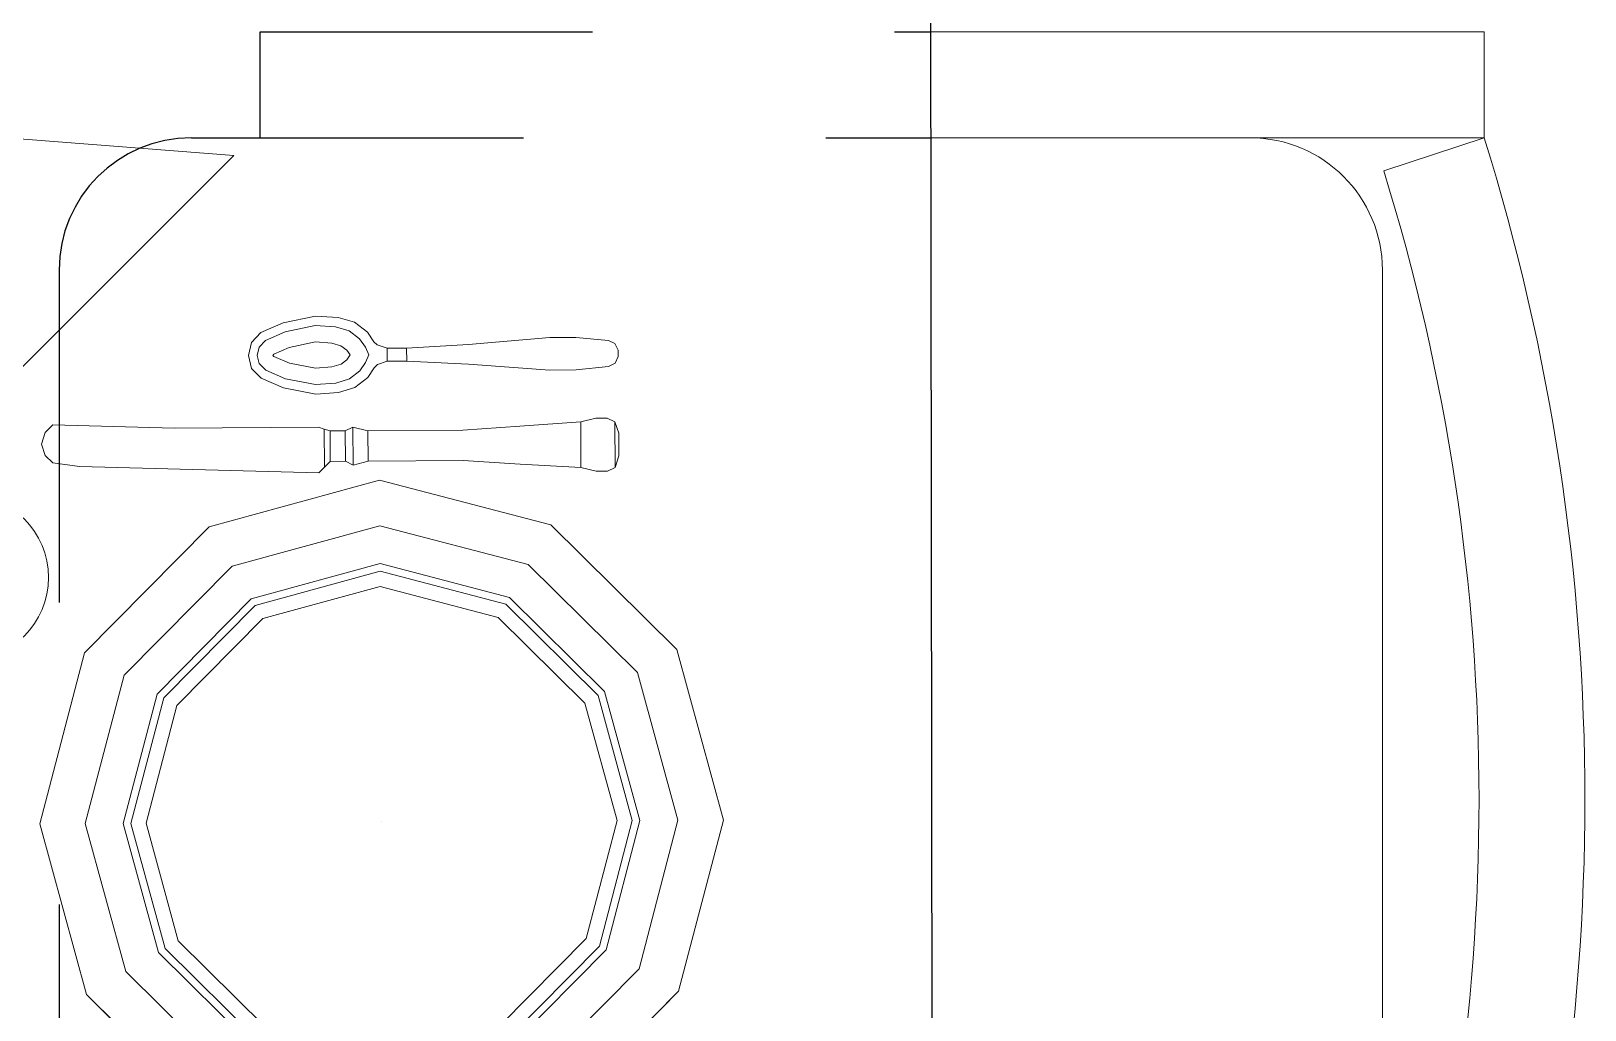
# Model space of a CAD drawing. Header units: millimetres. Extents: x 105 to 1807, y -268 to 915.
# Drawn here: x 989.153 to 989.668, y 435.752 to 436.076 of the extents above; entities that cross this region are included whole.
import ezdxf

# ---------------------------------------------------------------- set-up
doc = ezdxf.new("R2010")
doc.units = ezdxf.units.MM
doc.linetypes.add('DASHED2', pattern=[0.375, 0.25, -0.125])
doc.linetypes.add('LÍNEAS_OCULTAS2', pattern=[4.7625, 3.175, -1.5875])
doc.layers.add('MUEBLES', color=12, linetype='Continuous')
doc.layers.add('OCULTA', color=3, linetype='LÍNEAS_OCULTAS2')

# ---------------------------------------------------------------- blocks, each defined once
blk = doc.blocks.new('nueva mesa comedor')
at = {"layer": 'MUEBLES'}
blk.add_line((1164.65411, 524.0072), (1164.65571, 522.48303), dxfattribs=at)
at = {"layer": 'MUEBLES', "lineweight": 0, "ltscale": 0.06}
for p, q in [((1164.51897, 523.75282), (1164.51897, 523.43424)), ((1164.51856, 523.40437), (1164.48829, 523.39443)), ((1164.65476, 523.39443), (1164.48829, 523.39443)), ((1164.48829, 523.39443), (1164.48829, 523.36257)), ((1164.65479, 523.36257), (1164.48829, 523.36257))]:
    blk.add_line(p, q, dxfattribs=at)
at = {"layer": 'MUEBLES', "color": 8, "lineweight": 0}
for p, q in [((1164.86456, 523.39973, -0.00572), (1165.02502, 523.5602, -0.00572)), ((1164.96985, 523.39157, -0.00572), (1164.86456, 523.39973, -0.00572))]:
    blk.add_line(p, q, dxfattribs=at)
blk.add_circle((1164.94513, 523.52672, -0.00572), 0.02479, dxfattribs=at)
at = {"layer": 'MUEBLES', "lineweight": 0, "ltscale": 0.06}
for centre, radius, start, end in [((1165.12802, 523.59353), 0.66999, 162.71188, 197.28812), ((1165.12802, 523.59353), 0.63813, 162.75644, 197.24356), ((1164.55878, 523.43424), 0.03981, 180, 270)]:
    blk.add_arc(centre, radius, start, end, dxfattribs=at)
at = {"layer": 'MUEBLES', "color": 8, "lineweight": 0}
for points, invisible_edges in [([(1164.8872, 523.63953, 0.00114), (1164.90891, 523.65222, 0.008), (1164.87104, 523.68966, 0.008), (1164.85859, 523.66781, 0.00114)], 5), ([(1164.90891, 523.65222, 0.01143), (1164.89707, 523.6453, 0.01143), (1164.86425, 523.67775, 0.01143), (1164.87104, 523.68966, 0.01143)], 5), ([(1164.78087, 523.66738, 0.00114), (1164.76817, 523.68908, 0.008), (1164.73073, 523.65122, 0.008), (1164.75258, 523.63877, 0.00114)], 5), ([(1164.76817, 523.68908, 0.01143), (1164.7751, 523.67724, 0.01143), (1164.74265, 523.64443, 0.01143), (1164.73073, 523.65122, 0.01143)], 5), ([(1164.7751, 523.67724, 0.01143), (1164.78202, 523.6654, 0.00686), (1164.75457, 523.63764, 0.00686), (1164.74265, 523.64443, 0.01143)], 5), ([(1164.81968, 523.67572, 0.00686), (1164.82011, 523.60029, 0.00686), (1164.82011, 523.60029, 0.00686), (1164.78202, 523.6654, 0.00686)], 5), ([(1164.85746, 523.66583, 0.00686), (1164.82011, 523.60029, 0.00686), (1164.82011, 523.60029, 0.00686), (1164.81968, 523.67572, 0.00686)], 5), ([(1164.89707, 523.6453, 0.01143), (1164.88523, 523.63837, 0.00686), (1164.85746, 523.66583, 0.00686), (1164.86425, 523.67775, 0.01143)], 5), ([(1164.78433, 523.66146, -0.00572), (1164.78087, 523.66738, 0.00114), (1164.75258, 523.63877, 0.00114), (1164.75854, 523.63537, -0.00572)], 5), ([(1164.88523, 523.63837, 0.00686), (1164.82011, 523.60029, 0.00686), (1164.82011, 523.60029, 0.00686), (1164.85746, 523.66583, 0.00686)], 5), ([(1164.88128, 523.63606, -0.00572), (1164.8872, 523.63953, 0.00114), (1164.85859, 523.66781, 0.00114), (1164.8552, 523.66186, -0.00572)], 1), ([(1164.78202, 523.6654, 0.00686), (1164.82011, 523.60029, 0.00686), (1164.82011, 523.60029, 0.00686), (1164.75457, 523.63764, 0.00686)], 5), ([(1164.89783, 523.60072, 0.00114), (1164.92298, 523.60086, 0.008), (1164.90891, 523.65222, 0.008), (1164.8872, 523.63953, 0.00114)], 5), ([(1164.92298, 523.60086, 0.01143), (1164.90926, 523.60079, 0.01143), (1164.89707, 523.6453, 0.01143), (1164.90891, 523.65222, 0.01143)], 5), ([(1164.75258, 523.63877, 0.00114), (1164.73073, 523.65122, 0.008), (1164.71724, 523.59971, 0.008), (1164.74239, 523.59985, 0.00114)], 5), ([(1164.73073, 523.65122, 0.01143), (1164.74265, 523.64443, 0.01143), (1164.73096, 523.59979, 0.01143), (1164.71724, 523.59971, 0.01143)], 5), ([(1164.74265, 523.64443, 0.01143), (1164.75457, 523.63764, 0.00686), (1164.74467, 523.59986, 0.00686), (1164.73096, 523.59979, 0.01143)], 5), ([(1164.90926, 523.60079, 0.01143), (1164.89555, 523.60071, 0.00686), (1164.88523, 523.63837, 0.00686), (1164.89707, 523.6453, 0.01143)], 5), ([(1164.75854, 523.63537, -0.00572), (1164.75258, 523.63877, 0.00114), (1164.74239, 523.59985, 0.00114), (1164.74924, 523.59989, -0.00572)], 5), ([(1164.89555, 523.60071, 0.00686), (1164.82011, 523.60029, 0.00686), (1164.82011, 523.60029, 0.00686), (1164.88523, 523.63837, 0.00686)], 5), ([(1164.89097, 523.60068, -0.00572), (1164.89783, 523.60072, 0.00114), (1164.8872, 523.63953, 0.00114), (1164.88128, 523.63606, -0.00572)], 5), ([(1164.75457, 523.63764, 0.00686), (1164.82011, 523.60029, 0.00686), (1164.82011, 523.60029, 0.00686), (1164.74467, 523.59986, 0.00686)], 5), ([(1164.74467, 523.59986, 0.00686), (1164.82011, 523.60029, 0.00686), (1164.82011, 523.60029, 0.00686), (1164.75499, 523.5622, 0.00686)], 5), ([(1164.75499, 523.5622, 0.00686), (1164.82011, 523.60029, 0.00686), (1164.82011, 523.60029, 0.00686), (1164.78276, 523.53474, 0.00686)], 5), ([(1164.78276, 523.53474, 0.00686), (1164.82011, 523.60029, 0.00686), (1164.82011, 523.60029, 0.00686), (1164.82053, 523.52485, 0.00686)], 5), ([(1164.88565, 523.56293, 0.00686), (1164.82011, 523.60029, 0.00686), (1164.82011, 523.60029, 0.00686), (1164.89555, 523.60071, 0.00686)], 5), ([(1164.82053, 523.52485, 0.00686), (1164.82011, 523.60029, 0.00686), (1164.82011, 523.60029, 0.00686), (1164.85819, 523.53517, 0.00686)], 5), ([(1164.85819, 523.53517, 0.00686), (1164.82011, 523.60029, 0.00686), (1164.82011, 523.60029, 0.00686), (1164.88565, 523.56293, 0.00686)], 5), ([(1164.88168, 523.5652, -0.00572), (1164.88764, 523.5618, 0.00114), (1164.89783, 523.60072, 0.00114), (1164.89097, 523.60068, -0.00572)], 5), ([(1164.89757, 523.55614, 0.01143), (1164.88565, 523.56293, 0.00686), (1164.89555, 523.60071, 0.00686), (1164.90926, 523.60079, 0.01143)], 5), ([(1164.88764, 523.5618, 0.00114), (1164.90948, 523.54935, 0.008), (1164.92298, 523.60086, 0.008), (1164.89783, 523.60072, 0.00114)], 5), ([(1164.90948, 523.54935, 0.01143), (1164.89757, 523.55614, 0.01143), (1164.90926, 523.60079, 0.01143), (1164.92298, 523.60086, 0.01143)], 5), ([(1164.74239, 523.59985, 0.00114), (1164.71724, 523.59971, 0.008), (1164.73131, 523.54835, 0.008), (1164.75302, 523.56105, 0.00114)], 5), ([(1164.71724, 523.59971, 0.01143), (1164.73096, 523.59979, 0.01143), (1164.74315, 523.55528, 0.01143), (1164.73131, 523.54835, 0.01143)], 5), ([(1164.73096, 523.59979, 0.01143), (1164.74467, 523.59986, 0.00686), (1164.75499, 523.5622, 0.00686), (1164.74315, 523.55528, 0.01143)], 5), ([(1164.74924, 523.59989, -0.00572), (1164.74239, 523.59985, 0.00114), (1164.75302, 523.56105, 0.00114), (1164.75894, 523.56451, -0.00572)], 5), ([(1164.75894, 523.56451, -0.00572), (1164.75302, 523.56105, 0.00114), (1164.78163, 523.53276, 0.00114), (1164.78502, 523.53872, -0.00572)], 5), ([(1164.85589, 523.53911, -0.00572), (1164.85935, 523.53319, 0.00114), (1164.88764, 523.5618, 0.00114), (1164.88168, 523.5652, -0.00572)], 5), ([(1164.86512, 523.52333, 0.01143), (1164.85819, 523.53517, 0.00686), (1164.88565, 523.56293, 0.00686), (1164.89757, 523.55614, 0.01143)], 5), ([(1164.75302, 523.56105, 0.00114), (1164.73131, 523.54835, 0.008), (1164.76917, 523.51091, 0.008), (1164.78163, 523.53276, 0.00114)], 5), ([(1164.74315, 523.55528, 0.01143), (1164.75499, 523.5622, 0.00686), (1164.78276, 523.53474, 0.00686), (1164.77597, 523.52283, 0.01143)], 5), ([(1164.85935, 523.53319, 0.00114), (1164.87204, 523.51149, 0.008), (1164.90948, 523.54935, 0.008), (1164.88764, 523.5618, 0.00114)], 5), ([(1164.73131, 523.54835, 0.01143), (1164.74315, 523.55528, 0.01143), (1164.77597, 523.52283, 0.01143), (1164.76917, 523.51091, 0.01143)], 5), ([(1164.87204, 523.51149, 0.01143), (1164.86512, 523.52333, 0.01143), (1164.89757, 523.55614, 0.01143), (1164.90948, 523.54935, 0.01143)], 5), ([(1164.78502, 523.53872, -0.00572), (1164.78163, 523.53276, 0.00114), (1164.82054, 523.52256, 0.00114), (1164.82051, 523.52942, -0.00572)], 5), ([(1164.82051, 523.52942, -0.00572), (1164.82054, 523.52256, 0.00114), (1164.85935, 523.53319, 0.00114), (1164.85589, 523.53911, -0.00572)], 5), ([(1164.82061, 523.51113, 0.01143), (1164.82053, 523.52485, 0.00686), (1164.85819, 523.53517, 0.00686), (1164.86512, 523.52333, 0.01143)], 5), ([(1164.78163, 523.53276, 0.00114), (1164.76917, 523.51091, 0.008), (1164.82069, 523.49742, 0.008), (1164.82054, 523.52256, 0.00114)], 5), ([(1164.77597, 523.52283, 0.01143), (1164.78276, 523.53474, 0.00686), (1164.82053, 523.52485, 0.00686), (1164.82061, 523.51113, 0.01143)], 5), ([(1164.82054, 523.52256, 0.00114), (1164.82069, 523.49742, 0.008), (1164.87204, 523.51149, 0.008), (1164.85935, 523.53319, 0.00114)], 5), ([(1164.76917, 523.51091, 0.01143), (1164.77597, 523.52283, 0.01143), (1164.82061, 523.51113, 0.01143), (1164.82069, 523.49742, 0.01143)], 5), ([(1164.82069, 523.49742, 0.01143), (1164.82061, 523.51113, 0.01143), (1164.86512, 523.52333, 0.01143), (1164.87204, 523.51149, 0.01143)], 5), ([(1164.75221, 523.47874, -0.00457), (1164.75212, 523.49475, -0.00457), (1164.74984, 523.49359, -0.00343), (1164.74992, 523.47988, -0.00343)], 1), ([(1164.75221, 523.47874, 0.00229), (1164.75212, 523.49475, 0.00229), (1164.74984, 523.49359, 0.00114), (1164.74992, 523.47988, 0.00114)], 1), ([(1164.75555, 523.49477, -0.00572), (1164.75564, 523.47876, -0.00572), (1164.75221, 523.47874, -0.00457), (1164.75212, 523.49475, -0.00457)], 5), ([(1164.75555, 523.49477, 0.00343), (1164.75564, 523.47876, 0.00343), (1164.75221, 523.47874, 0.00229), (1164.75212, 523.49475, 0.00229)], 5), ([(1164.7602, 523.47993, -0.00457), (1164.76013, 523.49365, -0.00457), (1164.75555, 523.49477, -0.00572), (1164.75564, 523.47876, -0.00572)], 4), ([(1164.7602, 523.47993, 0.00229), (1164.76013, 523.49365, 0.00229), (1164.75555, 523.49477, 0.00343), (1164.75564, 523.47876, 0.00343)], 4), ([(1164.77842, 523.49261, -0.00572), (1164.77849, 523.48118, -0.00572), (1164.7602, 523.47993, -0.00457), (1164.76013, 523.49365, -0.00457)], 1), ([(1164.77842, 523.49261, 0.00343), (1164.77849, 523.48118, 0.00343), (1164.7602, 523.47993, 0.00229), (1164.76013, 523.49365, 0.00229)], 1), ([(1164.83728, 523.49351), (1164.83728, 523.49351, -0.00229), (1164.83558, 523.49179, -0.00457), (1164.83558, 523.49179, 0.00229)], 5), ([(1164.83899, 523.49523, -0.00171), (1164.83899, 523.49523, -0.00057), (1164.83728, 523.49351), (1164.83728, 523.49351, -0.00229)], 5), ([(1164.83899, 523.49523, -0.00171), (1164.83906, 523.48152, -0.00171), (1164.83735, 523.48208, -0.00229), (1164.83728, 523.49351, -0.00229)], 1), ([(1164.83899, 523.49523, -0.00057), (1164.83906, 523.48152, -0.00057), (1164.83735, 523.48208), (1164.83728, 523.49351)], 1), ([(1164.91101, 523.49335, -0.00171), (1164.91101, 523.49335, -0.00057), (1164.83899, 523.49523, -0.00057), (1164.83899, 523.49523, -0.00171)], 5), ([(1164.8825, 523.48176, -0.00171), (1164.91101, 523.49335, -0.00171), (1164.83899, 523.49523, -0.00171), (1164.83906, 523.48152, -0.00171)], 5), ([(1164.8825, 523.48176, -0.00057), (1164.91101, 523.49335, -0.00057), (1164.83899, 523.49523, -0.00057), (1164.83906, 523.48152, -0.00057)], 5), ([(1164.91901, 523.49226, -0.00171), (1164.91908, 523.48083, -0.00171), (1164.8825, 523.48176, -0.00171), (1164.91101, 523.49335, -0.00171)], 5), ([(1164.91901, 523.49226, -0.00057), (1164.91908, 523.48083, -0.00057), (1164.8825, 523.48176, -0.00057), (1164.91101, 523.49335, -0.00057)], 5), ([(1164.91901, 523.49226, -0.00057), (1164.91901, 523.49226, -0.00171), (1164.91101, 523.49335, -0.00171), (1164.91101, 523.49335, -0.00057)], 5), ([(1164.79562, 523.48242, -0.00572), (1164.79557, 523.49156, -0.00572), (1164.77842, 523.49261, -0.00572), (1164.77849, 523.48118, -0.00572)], 5), ([(1164.79562, 523.48242, 0.00343), (1164.79557, 523.49156, 0.00343), (1164.77842, 523.49261, 0.00343), (1164.77849, 523.48118, 0.00343)], 5), ([(1164.82415, 523.49172, -0.00457), (1164.8242, 523.48258, -0.00457), (1164.79562, 523.48242, -0.00572), (1164.79557, 523.49156, -0.00572)], 4), ([(1164.82415, 523.49172, 0.00229), (1164.8242, 523.48258, 0.00229), (1164.79562, 523.48242, 0.00343), (1164.79557, 523.49156, 0.00343)], 4), ([(1164.83558, 523.49179, -0.00457), (1164.83558, 523.49179, 0.00229), (1164.83101, 523.49176, 0.00229), (1164.83101, 523.49176, -0.00457)], 1), ([(1164.92131, 523.48998, -0.00171), (1164.92131, 523.48998, -0.00057), (1164.91901, 523.49226, -0.00057), (1164.91901, 523.49226, -0.00171)], 5), ([(1164.92135, 523.48312, -0.00171), (1164.92131, 523.48998, -0.00171), (1164.91901, 523.49226, -0.00171), (1164.91908, 523.48083, -0.00171)], 5), ([(1164.92135, 523.48312, -0.00057), (1164.92131, 523.48998, -0.00057), (1164.91901, 523.49226, -0.00057), (1164.91908, 523.48083, -0.00057)], 5), ([(1164.92248, 523.48656, -0.00057), (1164.92248, 523.48656, -0.00171), (1164.92131, 523.48998, -0.00171), (1164.92131, 523.48998, -0.00057)], 4), ([(1164.92248, 523.48656, -0.00171), (1164.92248, 523.48656, -0.00171), (1164.92135, 523.48312, -0.00171), (1164.92131, 523.48998, -0.00171)], 4), ([(1164.92248, 523.48656, -0.00057), (1164.92248, 523.48656, -0.00057), (1164.92135, 523.48312, -0.00057), (1164.92131, 523.48998, -0.00057)], 4), ([(1164.92135, 523.48312, -0.00171), (1164.92135, 523.48312, -0.00057), (1164.92248, 523.48656, -0.00057), (1164.92248, 523.48656, -0.00171)], 1), ([(1164.83106, 523.48262, -0.00457), (1164.83106, 523.48262, 0.00229), (1164.83563, 523.48264, 0.00229), (1164.83563, 523.48264, -0.00457)], 4), ([(1164.83563, 523.48264, 0.00229), (1164.83563, 523.48264, -0.00457), (1164.83735, 523.48208, -0.00229), (1164.83735, 523.48208)], 5), ([(1164.83735, 523.48208, -0.00229), (1164.83735, 523.48208), (1164.83906, 523.48152, -0.00057), (1164.83906, 523.48152, -0.00171)], 5), ([(1164.83906, 523.48152, -0.00057), (1164.83906, 523.48152, -0.00171), (1164.8825, 523.48176, -0.00171), (1164.8825, 523.48176, -0.00057)], 5), ([(1164.8825, 523.48176, -0.00171), (1164.8825, 523.48176, -0.00057), (1164.91908, 523.48083, -0.00057), (1164.91908, 523.48083, -0.00171)], 5), ([(1164.91908, 523.48083, -0.00057), (1164.91908, 523.48083, -0.00171), (1164.92135, 523.48312, -0.00171), (1164.92135, 523.48312, -0.00057)], 5), ([(1164.82428, 523.46658, -0.0013), (1164.82666, 523.46459, -0.00299), (1164.82978, 523.46695, -0.00286), (1164.82817, 523.46954, -0.00094)], 5), ([(1164.82428, 523.46658, -0.00228), (1164.82666, 523.46459, -0.00397), (1164.82978, 523.46695, -0.00384), (1164.82817, 523.46954, -0.00192)], 5), ([(1164.82978, 523.46695, -0.00384), (1164.82817, 523.46954, -0.00192), (1164.83307, 523.47103, -0.00162), (1164.83387, 523.46821, -0.00346)], 5), ([(1164.82978, 523.46695, -0.00286), (1164.82817, 523.46954, -0.00094), (1164.83307, 523.47103, -0.00064), (1164.83387, 523.46821, -0.00248)], 5), ([(1164.83307, 523.47103, -0.00162), (1164.83387, 523.46821, -0.00346), (1164.83999, 523.46868, -0.0028), (1164.8399, 523.47156, -0.00098)], 5), ([(1164.83307, 523.47103, -0.00064), (1164.83387, 523.46821, -0.00248), (1164.83999, 523.46868, -0.00182), (1164.8399, 523.47156, 0)], 5), ([(1164.83999, 523.46868, -0.00182), (1164.8399, 523.47156, 0), (1164.84959, 523.46966, 0.00152), (1164.84901, 523.46691, -0.00035)], 5), ([(1164.83999, 523.46868, -0.0028), (1164.8399, 523.47156, -0.00098), (1164.84959, 523.46966, 0.00054), (1164.84901, 523.46691, -0.00133)], 5), ([(1164.84959, 523.46966, 0.00152), (1164.84901, 523.46691, -0.00035), (1164.85498, 523.46434, 0.00092), (1164.85634, 523.46676, 0.00288)], 5), ([(1164.84959, 523.46966, 0.00054), (1164.84901, 523.46691, -0.00133), (1164.85498, 523.46434, -0.00006), (1164.85634, 523.46676, 0.0019)], 5), ([(1164.82497, 523.46205, -0.003), (1164.82236, 523.46363, -0.00157), (1164.82428, 523.46658, -0.0013), (1164.82666, 523.46459, -0.00299)], 5), ([(1164.82978, 523.46695, -0.00286), (1164.83231, 523.46254, -0.00458), (1164.83056, 523.46121, -0.00465), (1164.82666, 523.46459, -0.00299)], 5), ([(1164.82978, 523.46695, -0.00384), (1164.83231, 523.46254, -0.00556), (1164.83056, 523.46121, -0.00563), (1164.82666, 523.46459, -0.00397)], 5), ([(1164.83507, 523.46338, -0.00441), (1164.83387, 523.46821, -0.00248), (1164.82978, 523.46695, -0.00286), (1164.83231, 523.46254, -0.00458)], 5), ([(1164.83999, 523.46868, -0.00182), (1164.83998, 523.46376, -0.00371), (1164.83507, 523.46338, -0.00441), (1164.83387, 523.46821, -0.00248)], 5), ([(1164.83999, 523.46868, -0.0028), (1164.83998, 523.46376, -0.00469), (1164.83507, 523.46338, -0.00539), (1164.83387, 523.46821, -0.00346)], 5), ([(1164.84786, 523.46221, -0.00342), (1164.84901, 523.46691, -0.00133), (1164.83999, 523.46868, -0.0028), (1164.83998, 523.46376, -0.00469)], 5), ([(1164.84786, 523.46221, -0.00244), (1164.84901, 523.46691, -0.00035), (1164.83999, 523.46868, -0.00182), (1164.83998, 523.46376, -0.00371)], 5), ([(1164.85498, 523.46434, 0.00092), (1164.8525, 523.4602, -0.00123), (1164.84786, 523.46221, -0.00244), (1164.84901, 523.46691, -0.00035)], 5), ([(1164.85498, 523.46434, -0.00006), (1164.8525, 523.4602, -0.00221), (1164.84786, 523.46221, -0.00342), (1164.84901, 523.46691, -0.00133)], 5), ([(1164.85498, 523.46434, 0.00092), (1164.85634, 523.46676, 0.00288), (1164.85921, 523.46383, 0.00369), (1164.85694, 523.46236, 0.00133)], 5), ([(1164.85498, 523.46434, -0.00006), (1164.85634, 523.46676, 0.0019), (1164.85921, 523.46383, 0.00271), (1164.85694, 523.46236, 0.00036)], 5), ([(1164.74888, 523.46027, -0.00532), (1164.7489, 523.45832, -0.00532), (1164.74989, 523.45636, -0.00554), (1164.74985, 523.46224, -0.00554)], 4), ([(1164.74888, 523.46027, -0.00269), (1164.7489, 523.45832, -0.00269), (1164.74989, 523.45636, -0.00259), (1164.74985, 523.46224, -0.00259)], 4), ([(1164.74989, 523.45636, -0.00554), (1164.74985, 523.46224, -0.00554), (1164.75181, 523.46323, -0.00569), (1164.75185, 523.45539, -0.00569)], 5), ([(1164.74989, 523.45636, -0.00259), (1164.74985, 523.46224, -0.00259), (1164.75181, 523.46323, -0.00274), (1164.75185, 523.45539, -0.00274)], 5), ([(1164.75181, 523.46323, -0.00569), (1164.75185, 523.45539, -0.00569), (1164.76165, 523.45447, -0.00571), (1164.7616, 523.46426, -0.00571)], 5), ([(1164.75181, 523.46323, -0.00274), (1164.75185, 523.45539, -0.00274), (1164.76165, 523.45447, -0.00276), (1164.7616, 523.46426, -0.00276)], 5), ([(1164.76165, 523.45447, -0.00571), (1164.7616, 523.46426, -0.00571), (1164.76944, 523.46431, -0.0055), (1164.76949, 523.45451, -0.0055)], 5), ([(1164.76165, 523.45447, -0.00276), (1164.7616, 523.46426, -0.00276), (1164.76944, 523.46431, -0.00255), (1164.76949, 523.45451, -0.00255)], 5), ([(1164.76944, 523.46431, -0.00255), (1164.76949, 523.45451, -0.00255), (1164.79397, 523.45661, -0.00104), (1164.79394, 523.46249, -0.00104)], 5), ([(1164.79394, 523.46249, -0.003), (1164.79394, 523.46249, -0.00104), (1164.76944, 523.46431, -0.00255), (1164.76944, 523.46431, -0.0055)], 1), ([(1164.76944, 523.46431, -0.0055), (1164.76949, 523.45451, -0.0055), (1164.79397, 523.45661, -0.003), (1164.79394, 523.46249, -0.003)], 5), ([(1164.79397, 523.45661, -0.003), (1164.79394, 523.46249, -0.003), (1164.81256, 523.46161, -0.00083), (1164.81258, 523.45769, -0.00083)], 1), ([(1164.81256, 523.46161, 0.00081), (1164.81256, 523.46161, -0.00083), (1164.79394, 523.46249, -0.003), (1164.79394, 523.46249, -0.00104)], 5), ([(1164.79397, 523.45661, -0.00104), (1164.79394, 523.46249, -0.00104), (1164.81256, 523.46161, 0.00081), (1164.81258, 523.45769, 0.00081)], 1), ([(1164.81844, 523.46165, -0.0013), (1164.81844, 523.46165, 0.00035), (1164.81256, 523.46161, 0.00081), (1164.81256, 523.46161, -0.00083)], 5), ([(1164.81846, 523.45773, -0.0013), (1164.81844, 523.46165, -0.0013), (1164.82137, 523.46264, -0.00258), (1164.8214, 523.45676, -0.00258)], 4), ([(1164.81844, 523.46165, -0.0013), (1164.81844, 523.46165, 0.00035), (1164.82137, 523.46264, -0.00103), (1164.82137, 523.46264, -0.00258)], 5), ([(1164.81846, 523.45773, 0.00035), (1164.81844, 523.46165, 0.00035), (1164.82137, 523.46264, -0.00103), (1164.8214, 523.45676, -0.00103)], 4), ([(1164.82137, 523.46264, -0.00103), (1164.82137, 523.46264, -0.00258), (1164.82236, 523.46363, -0.00317), (1164.82236, 523.46363, -0.00157)], 1), ([(1164.82137, 523.46264, -0.00258), (1164.8214, 523.45676, -0.00258), (1164.8224, 523.45579, -0.00317), (1164.82236, 523.46363, -0.00317)], 5), ([(1164.82137, 523.46264, -0.00103), (1164.8214, 523.45676, -0.00103), (1164.8224, 523.45579, -0.00157), (1164.82236, 523.46363, -0.00157)], 5), ([(1164.82236, 523.46363, -0.00157), (1164.82238, 523.45971, -0.00157), (1164.82398, 523.45972, -0.00286), (1164.82497, 523.46205, -0.003)], 11), ([(1164.82236, 523.46363, -0.00317), (1164.82238, 523.45971, -0.00317), (1164.82398, 523.45972, -0.00384), (1164.82497, 523.46205, -0.00397)], 11), ([(1164.82497, 523.46205, -0.003), (1164.82956, 523.45975, -0.00451), (1164.82956, 523.45975, -0.00451), (1164.82398, 523.45972, -0.00286)], 5), ([(1164.82497, 523.46205, -0.00397), (1164.82956, 523.45975, -0.00549), (1164.82956, 523.45975, -0.00549), (1164.82398, 523.45972, -0.00384)], 5), ([(1164.83056, 523.46121, -0.00465), (1164.82666, 523.46459, -0.00299), (1164.82497, 523.46205, -0.003), (1164.82956, 523.45975, -0.00451)], 5), ([(1164.83056, 523.46121, -0.00563), (1164.82666, 523.46459, -0.00397), (1164.82497, 523.46205, -0.00397), (1164.82956, 523.45975, -0.00549)], 5), ([(1164.83057, 523.4583, -0.00465), (1164.83056, 523.46121, -0.00465), (1164.82956, 523.45975, -0.00451)], 1), ([(1164.83057, 523.4583, -0.00563), (1164.83056, 523.46121, -0.00563), (1164.82956, 523.45975, -0.00549)], 1), ([(1164.83231, 523.46254, -0.00458), (1164.83234, 523.45699, -0.00458), (1164.83057, 523.4583, -0.00465), (1164.83056, 523.46121, -0.00465)], 5), ([(1164.83231, 523.46254, -0.00556), (1164.83234, 523.45699, -0.00556), (1164.83057, 523.4583, -0.00563), (1164.83056, 523.46121, -0.00563)], 5), ([(1164.83511, 523.45618, -0.00441), (1164.83507, 523.46338, -0.00441), (1164.83231, 523.46254, -0.00458), (1164.83234, 523.45699, -0.00458)], 5), ([(1164.83511, 523.45618, -0.00539), (1164.83507, 523.46338, -0.00539), (1164.83231, 523.46254, -0.00556), (1164.83234, 523.45699, -0.00556)], 5), ([(1164.83998, 523.46376, -0.00371), (1164.84002, 523.45585, -0.00371), (1164.83511, 523.45618, -0.00441), (1164.83507, 523.46338, -0.00441)], 5), ([(1164.83998, 523.46376, -0.00469), (1164.84002, 523.45585, -0.00469), (1164.83511, 523.45618, -0.00539), (1164.83507, 523.46338, -0.00539)], 5), ([(1164.84789, 523.45749, -0.00342), (1164.84786, 523.46221, -0.00342), (1164.83998, 523.46376, -0.00469), (1164.84002, 523.45585, -0.00469)], 5), ([(1164.84789, 523.45749, -0.00244), (1164.84786, 523.46221, -0.00244), (1164.83998, 523.46376, -0.00371), (1164.84002, 523.45585, -0.00371)], 5), ([(1164.8525, 523.4602, -0.00123), (1164.8525, 523.45955, -0.00123), (1164.84789, 523.45749, -0.00244), (1164.84786, 523.46221, -0.00244)], 5), ([(1164.8525, 523.4602, -0.00221), (1164.8525, 523.45955, -0.00221), (1164.84789, 523.45749, -0.00342), (1164.84786, 523.46221, -0.00342)], 5), ([(1164.8525, 523.4602, -0.00221), (1164.85694, 523.46236, 0.00036), (1164.85498, 523.46434, -0.00006), (1164.8525, 523.4602, -0.00221)], 5), ([(1164.8525, 523.4602, -0.00123), (1164.85694, 523.46236, 0.00133), (1164.85498, 523.46434, 0.00092), (1164.8525, 523.4602, -0.00123)], 5), ([(1164.85756, 523.45991, 0.00049), (1164.85281, 523.45988, -0.0021), (1164.8525, 523.4602, -0.00221), (1164.85694, 523.46236, 0.00036)], 5), ([(1164.85756, 523.45991, 0.00147), (1164.85281, 523.45988, -0.00113), (1164.8525, 523.4602, -0.00123), (1164.85694, 523.46236, 0.00133)], 5), ([(1164.85281, 523.45988, -0.0021), (1164.8525, 523.45955, -0.00221), (1164.8525, 523.4602, -0.00221), (1164.85281, 523.45988, -0.0021)], 2), ([(1164.85281, 523.45988, -0.00113), (1164.8525, 523.45955, -0.00123), (1164.8525, 523.4602, -0.00123), (1164.85281, 523.45988, -0.00113)], 2), ([(1164.85921, 523.46383, 0.00369), (1164.85694, 523.46236, 0.00133), (1164.85756, 523.45991, 0.00147), (1164.8602, 523.45992, 0.00383)], 5), ([(1164.85921, 523.46383, 0.00271), (1164.85694, 523.46236, 0.00036), (1164.85756, 523.45991, 0.00049), (1164.8602, 523.45992, 0.00285)], 5), ([(1164.76949, 523.45451, -0.0055), (1164.76949, 523.45451, -0.00255), (1164.79397, 523.45661, -0.00104), (1164.79397, 523.45661, -0.003)], 4), ([(1164.79397, 523.45661, -0.00104), (1164.79397, 523.45661, -0.003), (1164.81258, 523.45769, -0.00083), (1164.81258, 523.45769, 0.00081)], 5), ([(1164.81258, 523.45769, -0.00083), (1164.81258, 523.45769, 0.00081), (1164.81846, 523.45773, 0.00035), (1164.81846, 523.45773, -0.0013)], 5), ([(1164.81846, 523.45773, 0.00035), (1164.81846, 523.45773, -0.0013), (1164.8214, 523.45676, -0.00258), (1164.8214, 523.45676, -0.00103)], 5), ([(1164.8214, 523.45676, -0.00258), (1164.8214, 523.45676, -0.00103), (1164.8224, 523.45579, -0.00157), (1164.8224, 523.45579, -0.00317)], 1), ([(1164.8224, 523.45579, -0.00157), (1164.82238, 523.45971, -0.00157), (1164.82398, 523.45972, -0.00286), (1164.825, 523.45739, -0.003)], 11), ([(1164.8224, 523.45579, -0.00317), (1164.82238, 523.45971, -0.00317), (1164.82398, 523.45972, -0.00384), (1164.825, 523.45739, -0.00397)], 11), ([(1164.825, 523.45739, -0.003), (1164.8224, 523.45579, -0.00157), (1164.82436, 523.45286, -0.0013), (1164.82672, 523.45487, -0.00299)], 5), ([(1164.825, 523.45739, -0.00397), (1164.8224, 523.45579, -0.00317), (1164.82436, 523.45286, -0.00228), (1164.82672, 523.45487, -0.00397)], 5), ([(1164.825, 523.45739, -0.003), (1164.82956, 523.45975, -0.00451), (1164.82956, 523.45975, -0.00451), (1164.82398, 523.45972, -0.00286)], 5), ([(1164.825, 523.45739, -0.00397), (1164.82956, 523.45975, -0.00549), (1164.82956, 523.45975, -0.00549), (1164.82398, 523.45972, -0.00384)], 5), ([(1164.83057, 523.4583, -0.00465), (1164.82672, 523.45487, -0.00299), (1164.825, 523.45739, -0.003), (1164.82956, 523.45975, -0.00451)], 5), ([(1164.83057, 523.4583, -0.00563), (1164.82672, 523.45487, -0.00397), (1164.825, 523.45739, -0.00397), (1164.82956, 523.45975, -0.00549)], 5), ([(1164.82986, 523.45255, -0.00286), (1164.83234, 523.45699, -0.00458), (1164.83057, 523.4583, -0.00465), (1164.82672, 523.45487, -0.00299)], 5), ([(1164.82986, 523.45255, -0.00384), (1164.83234, 523.45699, -0.00556), (1164.83057, 523.4583, -0.00563), (1164.82672, 523.45487, -0.00397)], 5), ([(1164.83511, 523.45618, -0.00441), (1164.83397, 523.45134, -0.00248), (1164.82986, 523.45255, -0.00286), (1164.83234, 523.45699, -0.00458)], 5), ([(1164.83511, 523.45618, -0.00539), (1164.83397, 523.45134, -0.00346), (1164.82986, 523.45255, -0.00384), (1164.83234, 523.45699, -0.00556)], 5), ([(1164.84009, 523.45093, -0.00182), (1164.84002, 523.45585, -0.00371), (1164.83511, 523.45618, -0.00441), (1164.83397, 523.45134, -0.00248)], 5), ([(1164.84009, 523.45093, -0.0028), (1164.84002, 523.45585, -0.00469), (1164.83511, 523.45618, -0.00539), (1164.83397, 523.45134, -0.00346)], 5), ([(1164.84789, 523.45749, -0.00342), (1164.84909, 523.45281, -0.00133), (1164.84009, 523.45093, -0.0028), (1164.84002, 523.45585, -0.00469)], 5), ([(1164.84789, 523.45749, -0.00244), (1164.84909, 523.45281, -0.00035), (1164.84009, 523.45093, -0.00182), (1164.84002, 523.45585, -0.00371)], 5), ([(1164.85503, 523.45545, 0.00092), (1164.8525, 523.45955, -0.00123), (1164.84789, 523.45749, -0.00244), (1164.84909, 523.45281, -0.00035)], 5), ([(1164.85503, 523.45545, -0.00006), (1164.8525, 523.45955, -0.00221), (1164.84789, 523.45749, -0.00342), (1164.84909, 523.45281, -0.00133)], 5), ([(1164.8497, 523.45006, 0.00152), (1164.84909, 523.45281, -0.00035), (1164.85503, 523.45545, 0.00092), (1164.85642, 523.45304, 0.00288)], 5), ([(1164.8497, 523.45006, 0.00054), (1164.84909, 523.45281, -0.00133), (1164.85503, 523.45545, -0.00006), (1164.85642, 523.45304, 0.0019)], 5), ([(1164.85756, 523.45991, 0.00049), (1164.85281, 523.45988, -0.0021), (1164.8525, 523.45955, -0.00221), (1164.85697, 523.45745, 0.00036)], 5), ([(1164.85756, 523.45991, 0.00147), (1164.85281, 523.45988, -0.00113), (1164.8525, 523.45955, -0.00123), (1164.85697, 523.45745, 0.00133)], 5), ([(1164.8525, 523.45955, -0.00221), (1164.85697, 523.45745, 0.00036), (1164.85503, 523.45545, -0.00006), (1164.8525, 523.45955, -0.00221)], 5), ([(1164.8525, 523.45955, -0.00123), (1164.85697, 523.45745, 0.00133), (1164.85503, 523.45545, 0.00092), (1164.8525, 523.45955, -0.00123)], 5), ([(1164.85503, 523.45545, 0.00092), (1164.85642, 523.45304, 0.00288), (1164.85925, 523.456, 0.00369), (1164.85697, 523.45745, 0.00133)], 5), ([(1164.85503, 523.45545, -0.00006), (1164.85642, 523.45304, 0.0019), (1164.85925, 523.456, 0.00271), (1164.85697, 523.45745, 0.00036)], 5), ([(1164.85925, 523.456, 0.00369), (1164.85697, 523.45745, 0.00133), (1164.85756, 523.45991, 0.00147), (1164.8602, 523.45992, 0.00383)], 5), ([(1164.85925, 523.456, 0.00271), (1164.85697, 523.45745, 0.00036), (1164.85756, 523.45991, 0.00049), (1164.8602, 523.45992, 0.00285)], 5), ([(1164.82436, 523.45286, -0.0013), (1164.82672, 523.45487, -0.00299), (1164.82986, 523.45255, -0.00286), (1164.82828, 523.44994, -0.00094)], 5), ([(1164.82436, 523.45286, -0.00228), (1164.82672, 523.45487, -0.00397), (1164.82986, 523.45255, -0.00384), (1164.82828, 523.44994, -0.00192)], 5), ([(1164.82986, 523.45255, -0.00384), (1164.82828, 523.44994, -0.00192), (1164.83319, 523.4485, -0.00162), (1164.83397, 523.45134, -0.00346)], 5), ([(1164.82986, 523.45255, -0.00286), (1164.82828, 523.44994, -0.00094), (1164.83319, 523.4485, -0.00064), (1164.83397, 523.45134, -0.00248)], 5), ([(1164.83319, 523.4485, -0.00162), (1164.83397, 523.45134, -0.00346), (1164.84009, 523.45093, -0.0028), (1164.84003, 523.44805, -0.00098)], 5), ([(1164.83319, 523.4485, -0.00064), (1164.83397, 523.45134, -0.00248), (1164.84009, 523.45093, -0.00182), (1164.84003, 523.44805, 0)], 5), ([(1164.84009, 523.45093, -0.00182), (1164.84003, 523.44805, 0), (1164.8497, 523.45006, 0.00152), (1164.84909, 523.45281, -0.00035)], 5), ([(1164.84009, 523.45093, -0.0028), (1164.84003, 523.44805, -0.00098), (1164.8497, 523.45006, 0.00054), (1164.84909, 523.45281, -0.00133)], 5)]:
    blk.add_3dface(points, dxfattribs=dict(at, invisible_edges=invisible_edges))
for points in [[(1164.90891, 523.65222, 0.008), (1164.90891, 523.65222, 0.01143), (1164.87104, 523.68966, 0.01143), (1164.87104, 523.68966, 0.008)], [(1164.76817, 523.68908, 0.008), (1164.76817, 523.68908, 0.01143), (1164.73073, 523.65122, 0.01143), (1164.73073, 523.65122, 0.008)], [(1164.92298, 523.60086, 0.008), (1164.92298, 523.60086, 0.01143), (1164.90891, 523.65222, 0.01143), (1164.90891, 523.65222, 0.008)], [(1164.73073, 523.65122, 0.008), (1164.73073, 523.65122, 0.01143), (1164.71724, 523.59971, 0.01143), (1164.71724, 523.59971, 0.008)], [(1164.90948, 523.54935, 0.008), (1164.90948, 523.54935, 0.01143), (1164.92298, 523.60086, 0.01143), (1164.92298, 523.60086, 0.008)], [(1164.71724, 523.59971, 0.008), (1164.71724, 523.59971, 0.01143), (1164.73131, 523.54835, 0.01143), (1164.73131, 523.54835, 0.008)], [(1164.87204, 523.51149, 0.008), (1164.87204, 523.51149, 0.01143), (1164.90948, 523.54935, 0.01143), (1164.90948, 523.54935, 0.008)], [(1164.73131, 523.54835, 0.008), (1164.73131, 523.54835, 0.01143), (1164.76917, 523.51091, 0.01143), (1164.76917, 523.51091, 0.008)], [(1164.82069, 523.49742, 0.008), (1164.82069, 523.49742, 0.01143), (1164.87204, 523.51149, 0.01143), (1164.87204, 523.51149, 0.008)], [(1164.76917, 523.51091, 0.008), (1164.76917, 523.51091, 0.01143), (1164.82069, 523.49742, 0.01143), (1164.82069, 523.49742, 0.008)], [(1164.74984, 523.49359, -0.00343), (1164.74992, 523.47988, -0.00343), (1164.74876, 523.4833, -0.00114), (1164.74872, 523.49016, -0.00114)], [(1164.74984, 523.49359, 0.00114), (1164.74984, 523.49359, -0.00343), (1164.74872, 523.49016, -0.00114)], [(1164.74984, 523.49359, 0.00114), (1164.74992, 523.47988, 0.00114), (1164.74876, 523.4833, -0.00114), (1164.74872, 523.49016, -0.00114)], [(1164.75212, 523.49475, -0.00457), (1164.75212, 523.49475, 0.00229), (1164.74984, 523.49359, 0.00114), (1164.74984, 523.49359, -0.00343)], [(1164.75555, 523.49477, 0.00343), (1164.75555, 523.49477, -0.00572), (1164.75212, 523.49475, -0.00457), (1164.75212, 523.49475, 0.00229)], [(1164.76013, 523.49365, -0.00457), (1164.76013, 523.49365, 0.00229), (1164.75555, 523.49477, 0.00343), (1164.75555, 523.49477, -0.00572)], [(1164.77842, 523.49261, 0.00343), (1164.77842, 523.49261, -0.00572), (1164.76013, 523.49365, -0.00457), (1164.76013, 523.49365, 0.00229)], [(1164.82871, 523.49289, -0.00572), (1164.82871, 523.49289, 0.00343), (1164.82415, 523.49172, 0.00229), (1164.82415, 523.49172, -0.00457)], [(1164.82878, 523.48146, -0.00572), (1164.82871, 523.49289, -0.00572), (1164.82415, 523.49172, -0.00457), (1164.8242, 523.48258, -0.00457)], [(1164.82878, 523.48146, 0.00343), (1164.82871, 523.49289, 0.00343), (1164.82415, 523.49172, 0.00229), (1164.8242, 523.48258, 0.00229)], [(1164.83101, 523.49176, 0.00229), (1164.83101, 523.49176, -0.00457), (1164.82871, 523.49289, -0.00572), (1164.82871, 523.49289, 0.00343)], [(1164.83101, 523.49176, -0.00457), (1164.83106, 523.48262, -0.00457), (1164.82878, 523.48146, -0.00572), (1164.82871, 523.49289, -0.00572)], [(1164.83101, 523.49176, 0.00229), (1164.83106, 523.48262, 0.00229), (1164.82878, 523.48146, 0.00343), (1164.82871, 523.49289, 0.00343)], [(1164.83728, 523.49351, -0.00229), (1164.83735, 523.48208, -0.00229), (1164.83563, 523.48264, -0.00457), (1164.83558, 523.49179, -0.00457)], [(1164.83728, 523.49351), (1164.83735, 523.48208), (1164.83563, 523.48264, 0.00229), (1164.83558, 523.49179, 0.00229)], [(1164.79557, 523.49156, -0.00572), (1164.79557, 523.49156, 0.00343), (1164.77842, 523.49261, 0.00343), (1164.77842, 523.49261, -0.00572)], [(1164.82415, 523.49172, 0.00229), (1164.82415, 523.49172, -0.00457), (1164.79557, 523.49156, -0.00572), (1164.79557, 523.49156, 0.00343)], [(1164.83563, 523.48264, -0.00457), (1164.83558, 523.49179, -0.00457), (1164.83101, 523.49176, -0.00457), (1164.83106, 523.48262, -0.00457)], [(1164.83563, 523.48264, 0.00229), (1164.83558, 523.49179, 0.00229), (1164.83101, 523.49176, 0.00229), (1164.83106, 523.48262, 0.00229)], [(1164.74876, 523.4833, -0.00114), (1164.74876, 523.4833, -0.00114), (1164.74992, 523.47988, 0.00114), (1164.74992, 523.47988, -0.00343)], [(1164.74992, 523.47988, 0.00114), (1164.74992, 523.47988, -0.00343), (1164.75221, 523.47874, -0.00457), (1164.75221, 523.47874, 0.00229)], [(1164.75221, 523.47874, 0.00229), (1164.75221, 523.47874, -0.00457), (1164.75564, 523.47876, -0.00572), (1164.75564, 523.47876, 0.00343)], [(1164.75564, 523.47876, -0.00572), (1164.75564, 523.47876, 0.00343), (1164.7602, 523.47993, 0.00229), (1164.7602, 523.47993, -0.00457)], [(1164.7602, 523.47993, 0.00229), (1164.7602, 523.47993, -0.00457), (1164.77849, 523.48118, -0.00572), (1164.77849, 523.48118, 0.00343)], [(1164.77849, 523.48118, -0.00572), (1164.77849, 523.48118, 0.00343), (1164.79562, 523.48242, 0.00343), (1164.79562, 523.48242, -0.00572)], [(1164.79562, 523.48242, 0.00343), (1164.79562, 523.48242, -0.00572), (1164.8242, 523.48258, -0.00457), (1164.8242, 523.48258, 0.00229)], [(1164.8242, 523.48258, -0.00457), (1164.8242, 523.48258, 0.00229), (1164.82878, 523.48146, 0.00343), (1164.82878, 523.48146, -0.00572)], [(1164.82878, 523.48146, 0.00343), (1164.82878, 523.48146, -0.00572), (1164.83106, 523.48262, -0.00457), (1164.83106, 523.48262, 0.00229)], [(1164.82817, 523.46954, -0.00094), (1164.82817, 523.46954, -0.00192), (1164.82428, 523.46658, -0.00228), (1164.82428, 523.46658, -0.0013)], [(1164.83307, 523.47103, -0.00162), (1164.83307, 523.47103, -0.00064), (1164.82817, 523.46954, -0.00094), (1164.82817, 523.46954, -0.00192)], [(1164.8399, 523.47156, -0.00098), (1164.8399, 523.47156, 0), (1164.83307, 523.47103, -0.00064), (1164.83307, 523.47103, -0.00162)], [(1164.84959, 523.46966, 0.00152), (1164.84959, 523.46966, 0.00054), (1164.8399, 523.47156, -0.00098), (1164.8399, 523.47156, 0)], [(1164.85634, 523.46676, 0.0019), (1164.85634, 523.46676, 0.00288), (1164.84959, 523.46966, 0.00152), (1164.84959, 523.46966, 0.00054)], [(1164.82428, 523.46658, -0.00228), (1164.82428, 523.46658, -0.0013), (1164.82236, 523.46363, -0.00157), (1164.82236, 523.46363, -0.00317)], [(1164.85921, 523.46383, 0.00369), (1164.85921, 523.46383, 0.00271), (1164.85634, 523.46676, 0.0019), (1164.85634, 523.46676, 0.00288)], [(1164.74985, 523.46224, -0.00554), (1164.74985, 523.46224, -0.00259), (1164.74888, 523.46027, -0.00269), (1164.74888, 523.46027, -0.00532)], [(1164.74888, 523.46027, -0.00269), (1164.74888, 523.46027, -0.00532), (1164.7489, 523.45832, -0.00532), (1164.7489, 523.45832, -0.00269)], [(1164.75181, 523.46323, -0.00274), (1164.75181, 523.46323, -0.00569), (1164.74985, 523.46224, -0.00554), (1164.74985, 523.46224, -0.00259)], [(1164.7616, 523.46426, -0.00571), (1164.7616, 523.46426, -0.00276), (1164.75181, 523.46323, -0.00274), (1164.75181, 523.46323, -0.00569)], [(1164.76944, 523.46431, -0.00255), (1164.76944, 523.46431, -0.0055), (1164.7616, 523.46426, -0.00571), (1164.7616, 523.46426, -0.00276)], [(1164.81256, 523.46161, 0.00081), (1164.81258, 523.45769, 0.00081), (1164.81846, 523.45773, 0.00035), (1164.81844, 523.46165, 0.00035)], [(1164.81256, 523.46161, -0.00083), (1164.81258, 523.45769, -0.00083), (1164.81846, 523.45773, -0.0013), (1164.81844, 523.46165, -0.0013)], [(1164.8602, 523.45992, 0.00285), (1164.8602, 523.45992, 0.00383), (1164.85921, 523.46383, 0.00369), (1164.85921, 523.46383, 0.00271)], [(1164.7489, 523.45832, -0.00532), (1164.7489, 523.45832, -0.00269), (1164.74989, 523.45636, -0.00259), (1164.74989, 523.45636, -0.00554)], [(1164.74989, 523.45636, -0.00259), (1164.74989, 523.45636, -0.00554), (1164.75185, 523.45539, -0.00569), (1164.75185, 523.45539, -0.00274)], [(1164.75185, 523.45539, -0.00569), (1164.75185, 523.45539, -0.00274), (1164.76165, 523.45447, -0.00276), (1164.76165, 523.45447, -0.00571)], [(1164.8224, 523.45579, -0.00317), (1164.8224, 523.45579, -0.00157), (1164.82436, 523.45286, -0.0013), (1164.82436, 523.45286, -0.00228)], [(1164.85642, 523.45304, 0.0019), (1164.85642, 523.45304, 0.00288), (1164.85925, 523.456, 0.00369), (1164.85925, 523.456, 0.00271)], [(1164.85925, 523.456, 0.00369), (1164.85925, 523.456, 0.00271), (1164.8602, 523.45992, 0.00285), (1164.8602, 523.45992, 0.00383)], [(1164.76165, 523.45447, -0.00276), (1164.76165, 523.45447, -0.00571), (1164.76949, 523.45451, -0.0055), (1164.76949, 523.45451, -0.00255)], [(1164.82436, 523.45286, -0.0013), (1164.82436, 523.45286, -0.00228), (1164.82828, 523.44994, -0.00192), (1164.82828, 523.44994, -0.00094)], [(1164.8497, 523.45006, 0.00152), (1164.8497, 523.45006, 0.00054), (1164.85642, 523.45304, 0.0019), (1164.85642, 523.45304, 0.00288)], [(1164.82828, 523.44994, -0.00192), (1164.82828, 523.44994, -0.00094), (1164.83319, 523.4485, -0.00064), (1164.83319, 523.4485, -0.00162)], [(1164.83319, 523.4485, -0.00064), (1164.83319, 523.4485, -0.00162), (1164.84003, 523.44805, -0.00098), (1164.84003, 523.44805, 0)], [(1164.84003, 523.44805, -0.00098), (1164.84003, 523.44805, 0), (1164.8497, 523.45006, 0.00152), (1164.8497, 523.45006, 0.00054)]]:
    blk.add_3dface(points, dxfattribs=at)
at = {"layer": 'OCULTA', "color": 4, "linetype": 'DASHED2', "ltscale": 0.4}
for p, q in [((1164.91718, 523.43424), (1164.91718, 523.75282)), ((1164.87736, 523.39443), (1164.65476, 523.39443)), ((1164.85664, 523.39443), (1164.85664, 523.36257)), ((1164.85664, 523.36257), (1164.65479, 523.36257))]:
    blk.add_line(p, q, dxfattribs=at)
blk.add_arc((1164.87736, 523.43424), 0.03981, 270, 360, dxfattribs=at)

msp = doc.modelspace()

# ---------------------------------------------------------------- block references
at = {"layer": 'MUEBLES', "xscale": 1.100000000000023, "yscale": 1.100000000000023, "zscale": 1.100000000000023, "rotation": 180}
msp.add_blockref('nueva mesa comedor', (2270.57162, 1011.77405), dxfattribs=at)

doc.saveas('drawing.dxf')
